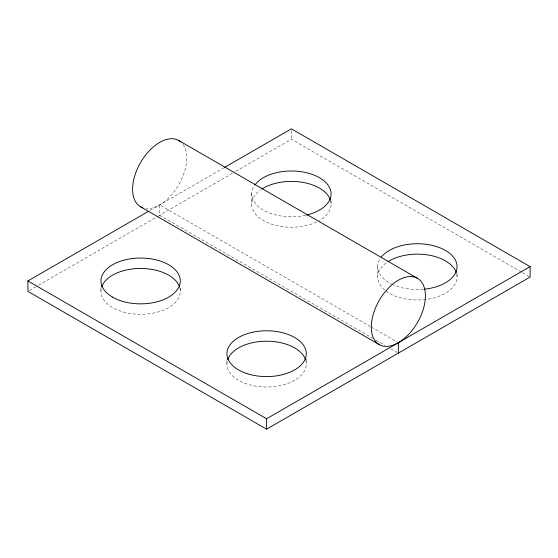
<?xml version="1.0" encoding="UTF-8"?>
<svg xmlns="http://www.w3.org/2000/svg" width="558" height="558" viewBox="0 0 558 558"><rect width="100%" height="100%" fill="white"/><g stroke="black" fill="none" stroke-linecap="round" stroke-linejoin="round"><path stroke-width="0.42" stroke-dasharray="2.79 2.09" d="M149.851 210.547L223.73 167.888M29.407 290.495L37.686 285.717M38.439 285.278L157.391 216.602M158.144 216.169L232.679 173.14M235.685 171.397L291.402 139.235L521.814 272.269M522.567 272.702L530.1 277.047M370.491 326.618L159.651 204.891L159.651 215.297L372.751 338.329M371.244 327.051L396.843 341.831M375.764 340.073L384.797 345.29M390.823 348.764L396.843 352.244M457.058 273.58L457.058 277.047M377.717 266.633L377.717 277.047M331.068 200.838L331.068 204.312M306.272 358.899L306.272 364.102M291.402 130.558L291.402 139.235M251.728 193.898L251.728 204.312M226.932 360.635L226.932 364.102M180.283 287.893L180.283 291.367M100.942 287.893L100.942 291.367M183.073 144.508A38.258 22.09 -60 0 1 178.776 184.698A38.258 22.09 -60 0 1 146.126 208.511M305.833 360.684A39.674 22.906 0 0 1 266.598 387.008A39.674 22.906 0 0 1 227.371 360.684M179.843 287.949A39.674 22.906 0 0 1 140.616 314.273A39.674 22.906 0 0 1 101.382 287.949M305.77 215.249A39.674 22.906 0 0 1 263.502 210.185A39.674 22.906 0 0 1 254.267 185.835M330.378 200.043A39.674 22.906 0 0 1 319.455 220.508M316.665 221.965A39.674 22.906 0 0 1 263.481 220.584A39.674 22.906 0 0 1 260.572 189.894M423.424 289.274A39.674 22.906 0 0 1 393.613 284.971M392.86 284.643A39.674 22.906 0 0 1 380.73 257.873M456.814 274.487A39.674 22.906 0 0 1 431.739 298.404A39.674 22.906 0 0 1 385.285 290.509M384.685 290.014A39.674 22.906 0 0 1 387.224 262.169"/><path stroke-width="0.84" d="M224.483 167.456L291.402 128.821L530.1 266.633L530.1 277.047L266.598 429.179L27.9 291.367L27.9 280.953L148.337 211.419M27.9 280.953L266.598 418.765L530.1 266.633M178.776 140.518L417.482 278.33A38.258 22.09 -60 0 1 405.352 337.597A38.258 22.09 -60 0 1 372.221 318.465A38.258 22.09 -60 0 1 417.482 278.33M140.518 206.781L379.224 344.593M398.349 342.703L398.349 353.109M266.598 418.765L266.598 429.179M227.622 359.84A39.674 22.906 0 0 1 266.598 341.196A39.674 22.906 0 0 1 305.582 359.84M101.633 287.098A39.674 22.906 0 0 1 140.616 268.461A39.674 22.906 0 0 1 179.592 287.098M142.778 207.806A38.258 22.09 -60 0 1 140.518 162.608A38.258 22.09 -60 0 1 180.799 141.962M254.748 185.13A39.674 22.906 0 0 1 319.455 177.702A39.674 22.906 0 0 1 306.579 215.06M261.925 188.981A39.674 22.906 0 0 1 302.094 182.25A39.674 22.906 0 0 1 330.378 200.043M381.254 257.182A39.674 22.906 0 0 1 448.73 252.593A39.674 22.906 0 0 1 424.282 289.19M387.915 261.716A39.674 22.906 0 0 1 428.084 254.992A39.674 22.906 0 0 1 456.367 272.785M112.563 297.149A39.674 22.906 0 0 0 178.937 286.882A39.674 22.906 0 0 0 130.342 258.828A39.674 22.906 0 0 0 112.563 297.149M246.762 373.525A39.674 22.906 0 0 0 306.272 353.688A39.674 22.906 0 0 0 246.762 333.851A39.674 22.906 0 0 0 246.762 373.525"/></g></svg>
